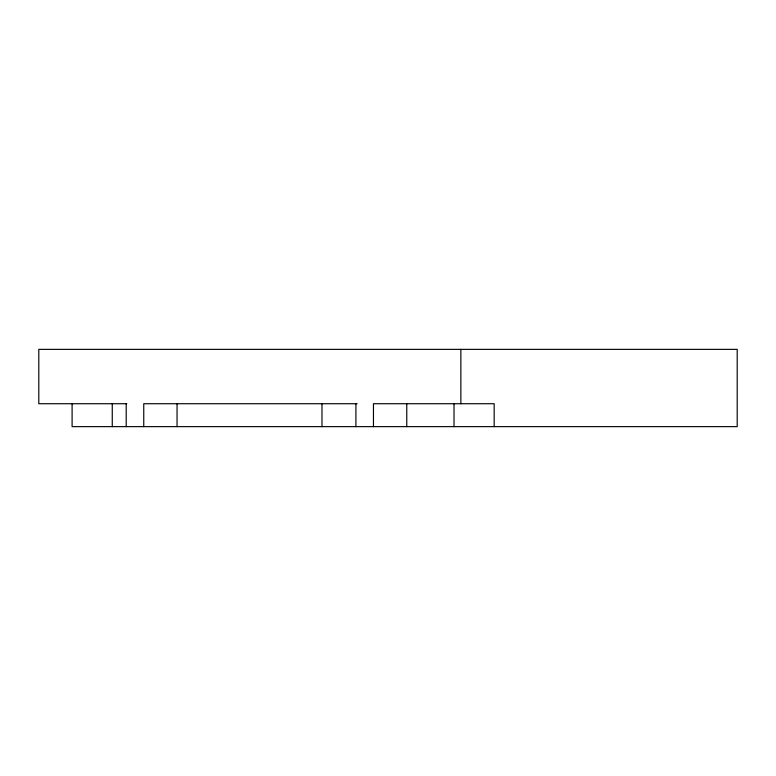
<?xml version="1.0" encoding="UTF-8"?>
<svg xmlns="http://www.w3.org/2000/svg" width="776" height="776" viewBox="0 0 776 776"><rect width="100%" height="100%" fill="white"/><g stroke="black" fill="none" stroke-linecap="round" stroke-linejoin="round"><path stroke-width="1.16" d="M126.808 403.724L38.8 403.724L38.8 349.365L737.2 349.365L737.2 426.635L72.1 426.635L72.1 403.724M357.135 403.724L143.754 403.724L143.754 426.635M494.166 426.635L494.166 403.724L373.46 403.724L373.46 426.635M460.857 349.365L460.857 403.724M454.018 403.724L454.018 426.635M406.76 403.724L406.76 426.635M355.912 403.724L355.912 426.635M321.982 403.724L321.982 426.635M177.054 403.724L177.054 426.635M126.207 403.724L126.207 426.635M112.258 403.724L112.258 426.635"/></g></svg>
